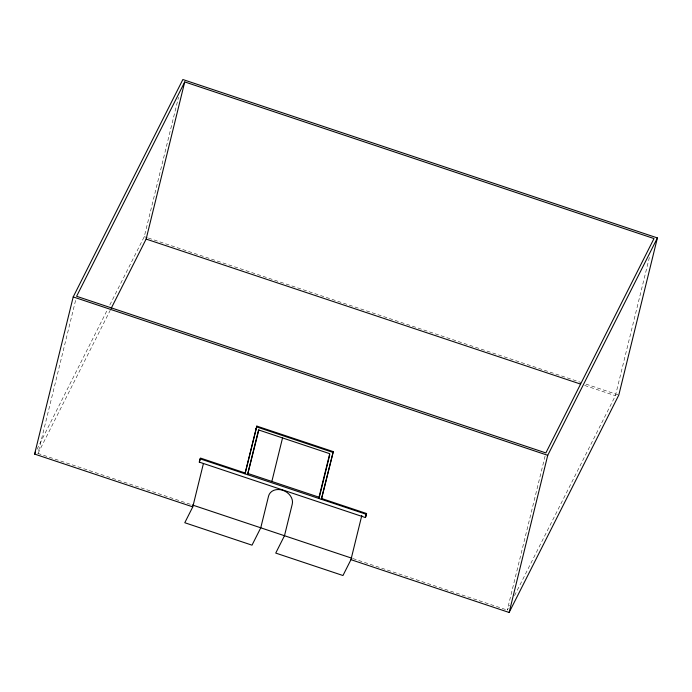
<?xml version="1.0" encoding="UTF-8"?>
<svg xmlns="http://www.w3.org/2000/svg" width="692" height="692" viewBox="0 0 692 692"><rect width="100%" height="100%" fill="white"/><g stroke="black" fill="none" stroke-linecap="round" stroke-linejoin="round"><path stroke-width="0.52" stroke-dasharray="3.46 2.59" d="M190.257 504.269L37.999 453.442L75.826 299.437M109.812 304.982L144.265 236.681L178.484 97.338M545.088 456.071L507.262 610.076L509.684 605.275M514.537 595.656L615.404 395.712L649.373 257.415M37.022 449.264L107.381 309.791M37.999 453.442L110.253 310.215M144.265 236.681L147.335 237.711M148.365 238.057L580.873 382.417M586.003 384.129L618.795 395.08M584.662 385.453L615.404 395.712M352.963 558.574L506.241 609.738"/><path stroke-width="1.04" d="M192.783 506.873L34.6 454.073L73.205 296.92L182.861 79.528L657.4 237.927L618.795 395.08L509.139 612.472L350.956 559.672L342.964 575.519L275.736 553.081L284.49 535.72L292.266 504.07A12.586 10.017 26.8 0 0 282.82 490.291A12.586 10.017 26.8 0 0 268.539 496.155L260.763 527.806L252.009 545.166L184.781 522.728L192.783 506.873L203.379 463.701M111.222 308.286L146.133 239.077L184.738 81.924L654.001 238.558L545.867 452.923L76.596 296.288L184.738 81.924M321.754 498.56L366.57 513.516L365.765 516.794L365.385 517.547L199.296 462.109L200.481 458.078L245.305 473.043L244.925 473.795L256.827 426.108L333.284 451.634L321.373 499.313L333.284 451.634M200.282 458.9L199.296 462.109M245.556 471.996L256.827 426.108M248.125 473.544L319.306 497.297L318.735 498.43L329.729 453.684L258.548 429.931L247.554 474.677L258.86 429.836M271.852 481.459L282.587 437.759M319.566 496.259L329.79 454.635M350.956 559.672L361.812 515.471M365.385 517.547L366.57 513.516M509.139 612.472L547.735 455.319L657.4 237.927M34.6 454.073L35.569 452.153M255.91 429.049L256.291 428.296M146.133 239.077L580.562 384.077M73.205 296.92L547.735 455.319M256.447 426.869L332.904 452.386M200.1 458.831L366.189 514.268M192.298 504.952L351.934 558.236"/></g></svg>
